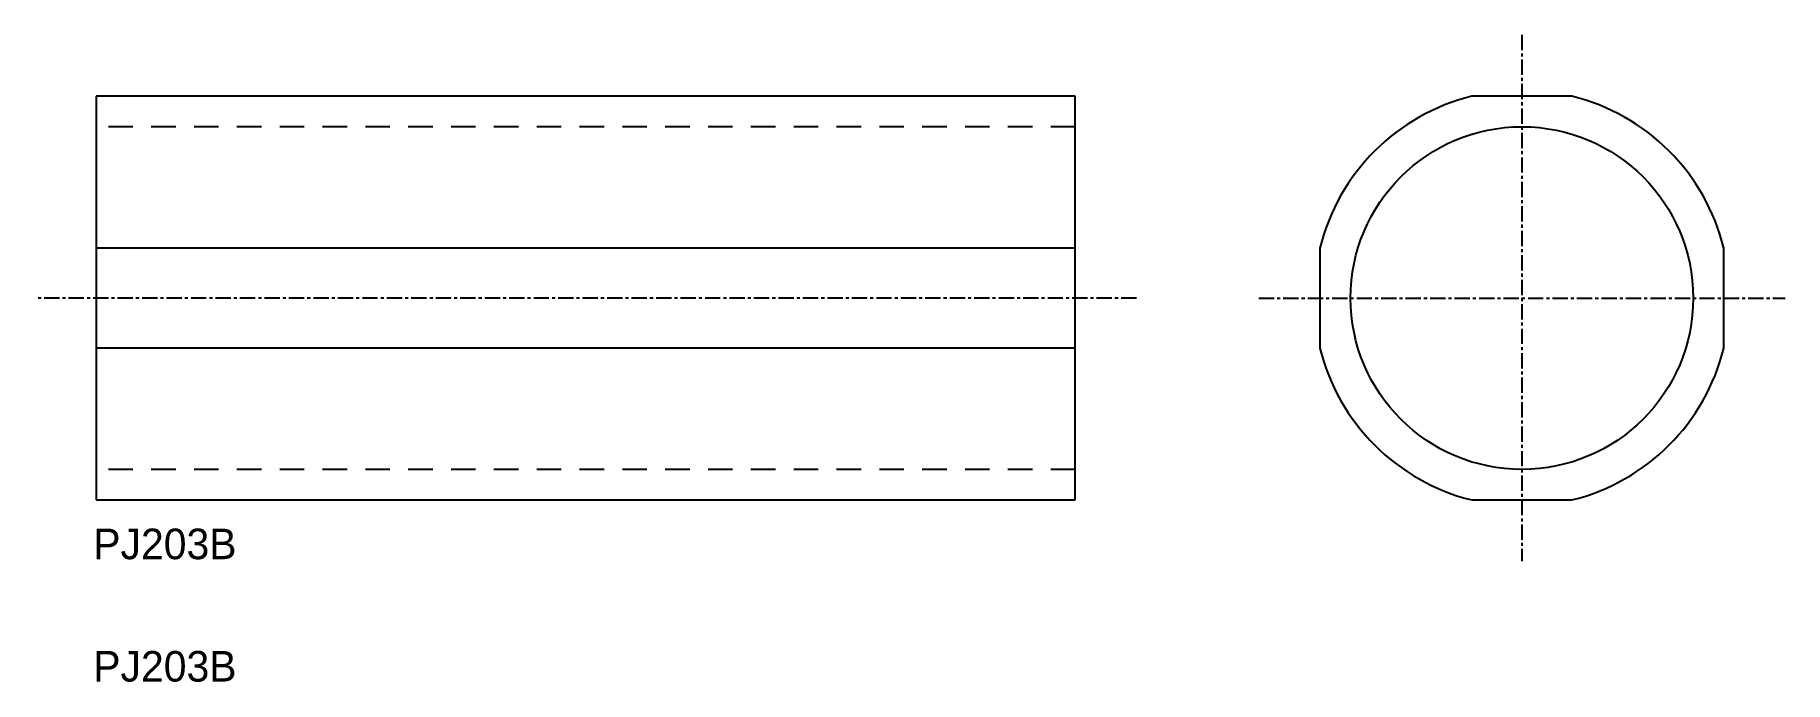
# Model space of a CAD drawing. Extents: x 3 to 146, y 0 to 53.
import ezdxf

# ---------------------------------------------------------------- set-up
doc = ezdxf.new("R2010")
doc.units = 0
doc.linetypes.add('CENTER', pattern=[2, 1.25, -0.25, 0.25, -0.25])
doc.linetypes.add('DASHED', pattern=[3.5, 2, -1.5])
doc.layers.get('0').update_dxf_attribs({"linetype": 'CONTINUOUS'})
doc.layers.add('CENTER', color=1, linetype='CENTER')

msp = doc.modelspace()

# ---------------------------------------------------------------- linework, layer by layer
at = {"color": 7, "linetype": 'CONTINUOUS'}
for p, q in [((88, 47.84), (8, 47.84)), ((8, 47.84), (8, 14.84)), ((88, 14.84), (88, 47.84)), ((128.59, 47.84), (120.41, 47.84)), ((88, 35.43), (8, 35.43)), ((108, 35.43), (108, 27.25)), ((141, 27.25), (141, 35.43)), ((88, 27.25), (8, 27.25)), ((8, 14.84), (88, 14.84))]:
    msp.add_line(p, q, dxfattribs=at)
at = {"color": 3, "linetype": 'DASHED'}
for p, q in [((88, 45.34), (8, 45.34)), ((88, 17.34), (8, 17.34))]:
    msp.add_line(p, q, dxfattribs=at)
msp.add_line((120.41, 14.84), (128.59, 14.84))
at = {"color": 7, "linetype": 'CONTINUOUS'}
msp.add_circle((124.5, 31.34), 14, dxfattribs=at)
for start, end in [(103.9306, 166.0694), (13.9306, 76.0694), (193.9306, 256.0694), (283.9306, 346.0694)]:
    msp.add_arc((124.5, 31.34), 17, start, end, dxfattribs=at)
at = {"layer": 'CENTER', "color": 1, "linetype": 'CENTER'}
for p, q in [((124.5, 52.84), (124.5, 9.84)), ((93, 31.34), (3, 31.34)), ((103, 31.34), (146, 31.34))]:
    msp.add_line(p, q, dxfattribs=at)

# ---------------------------------------------------------------- texts
at = {"color": 7, "linetype": 'CONTINUOUS'}
for p in [(7.76, 10), (7.76, 0)]:
    msp.add_text('PJ203B', height=2.5, dxfattribs=at).set_placement(p)

doc.saveas('drawing.dxf')
